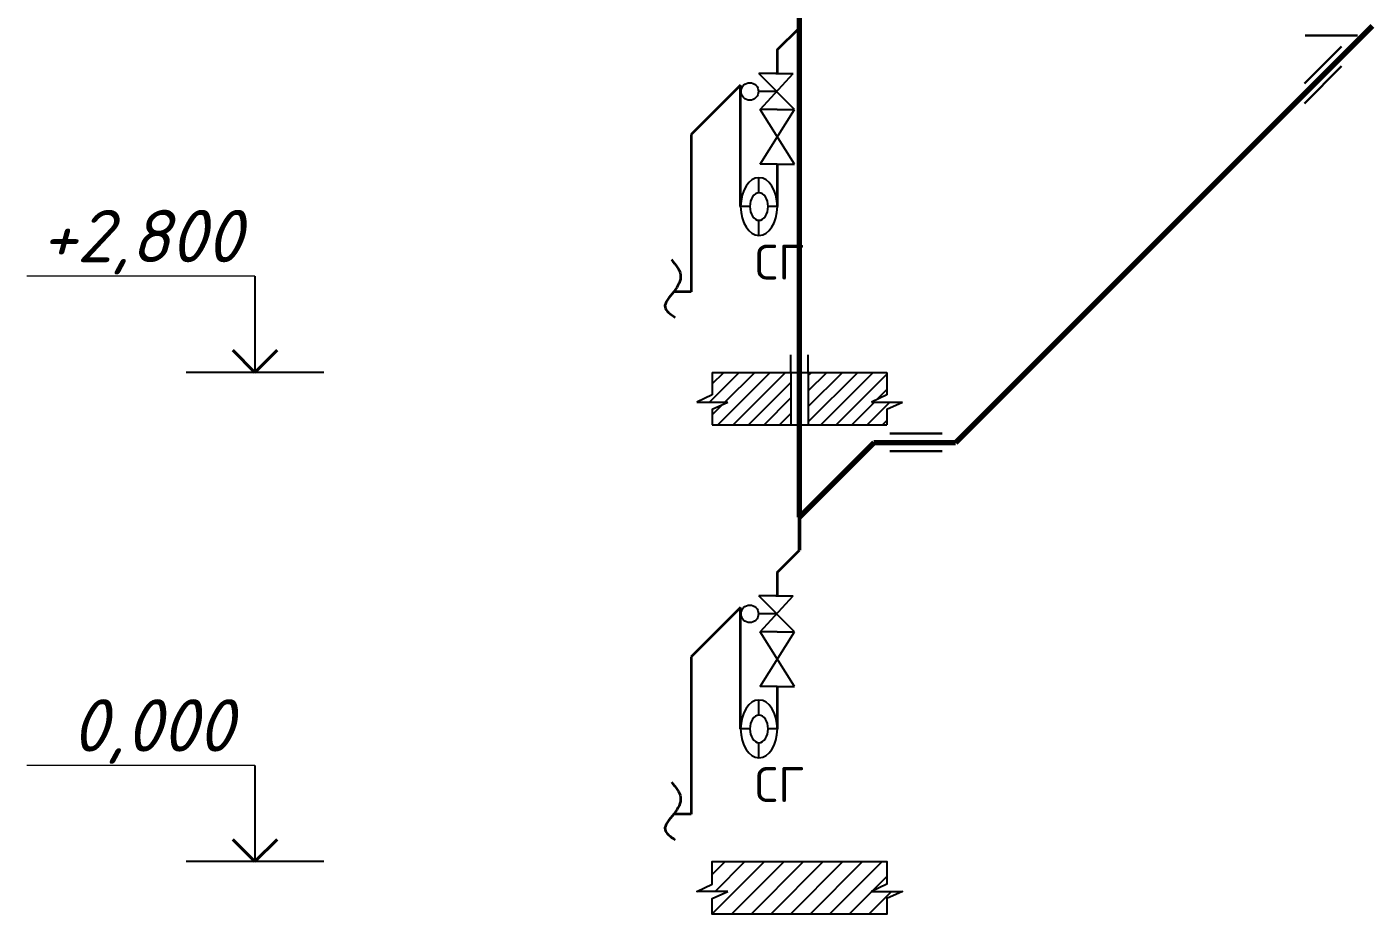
# Model space of a CAD drawing. Header units: millimetres. Extents: x -710977 to 10671, y -929782 to 89628.
# Drawn here: x -242.8 to -165.8, y 3925.1 to 3975.9 of the extents above; entities that cross this region are included whole.
import ezdxf

# ---------------------------------------------------------------- set-up
doc = ezdxf.new("R2010")
doc.units = ezdxf.units.MM
doc.header["$LTSCALE"] = 0.4
doc.layers.add('аксонометрия', color=84, linetype='Continuous')
doc.layers.add('кварталыИнфо', color=7, linetype='Continuous')
doc.layers.add('Надписи', color=7, linetype='Continuous', lineweight=20)
doc.styles.add('Zhenka', font='isocpeur.ttf', dxfattribs={"height": 400})
doc.styles.add('текстовый', font='isocpeui.ttf', dxfattribs={"height": 5})

msp = doc.modelspace()

# ---------------------------------------------------------------- hatches: boundary and pattern name
at = {"layer": 'аксонометрия', "lineweight": 25}
h = msp.add_hatch(dxfattribs=at)
h.set_pattern_fill('ANSI31', scale=5, style=0)
h.set_pattern_definition([(45, (-704.2509, 3820.7108), (-0.44194174, 0.44194174), [])])
h.paths.add_polyline_path([(-199.107, 3953.089), (-199.107, 3956.089), (-203.607, 3956.089), (-203.607, 3954.797), (-204.494, 3954.389), (-202.721, 3954.389), (-203.607, 3953.981), (-203.607, 3953.089)])
h = msp.add_hatch(dxfattribs=at)
h.set_pattern_fill('ANSI31', scale=5, style=0)
h.set_pattern_definition([(45, (-704.2509, 3792.7108), (-0.44194174, 0.44194174), [])])
h.paths.add_polyline_path([(-198.107, 3953.089), (-193.607, 3953.089), (-193.607, 3953.981), (-192.721, 3954.389), (-194.494, 3954.389), (-193.607, 3954.797), (-193.607, 3956.089), (-198.107, 3956.089)])
at = {"layer": 'кварталыИнфо', "ltscale": 0.12}
h = msp.add_hatch(dxfattribs=at)
h.set_pattern_fill('ANSI31', color=256, scale=0.25)
h.set_pattern_definition([(45, (-820.9959, -301.2271), (-0.56126601, 0.56126601), [])])
h.paths.add_polyline_path([(-202.721, 3926.389), (-204.494, 3926.389), (-203.607, 3926.797), (-203.607, 3928.089), (-193.607, 3928.089), (-193.607, 3926.797), (-194.494, 3926.389), (-192.721, 3926.389), (-193.607, 3925.981), (-193.607, 3925.089), (-203.607, 3925.089), (-203.607, 3925.981)])

# ---------------------------------------------------------------- linework, layer by layer
at = {"color": 7, "lineweight": 35}
for p, q in [((-199.88, 3974.536), (-198.607, 3975.809)), ((-199.88, 3974.536), (-199.88, 3973.199)), ((-201.98, 3972.526), (-204.808, 3969.698)), ((-201.98, 3965.576), (-201.98, 3972.526)), ((-204.808, 3969.698), (-204.808, 3960.698)), ((-199.88, 3968.005), (-199.88, 3965.576)), ((-204.808, 3960.698), (-205.808, 3960.698)), ((-199.88, 3944.644), (-198.607, 3945.917)), ((-199.88, 3944.644), (-199.88, 3943.307)), ((-201.98, 3942.634), (-204.808, 3939.806)), ((-201.98, 3935.684), (-201.98, 3942.634)), ((-204.808, 3939.806), (-204.808, 3930.806)), ((-199.88, 3938.113), (-199.88, 3935.684)), ((-204.808, 3930.806), (-205.808, 3930.806))]:
    msp.add_line(p, q, dxfattribs=at)
at = {"lineweight": 30}
for p, q in [((-166.672, 3975.358), (-169.672, 3975.358)), ((-167.582, 3974.735), (-169.703, 3972.614)), ((-167.582, 3973.601), (-169.703, 3971.479)), ((-190.436, 3952.586), (-193.436, 3952.586)), ((-193.436, 3951.586), (-190.436, 3951.586))]:
    msp.add_line(p, q, dxfattribs=at)
at = {"color": 7, "lineweight": 20}
for p, q in [((-229.784, 3961.593), (-242.837, 3961.593)), ((-229.784, 3933.593), (-242.837, 3933.593))]:
    msp.add_line(p, q, dxfattribs=at)
at = {"color": 7, "lineweight": 25}
for p, q in [((-229.784, 3961.593), (-229.784, 3956.089)), ((-225.84, 3956.089), (-233.728, 3956.089)), ((-229.784, 3933.593), (-229.784, 3928.089)), ((-225.84, 3928.089), (-233.728, 3928.089))]:
    msp.add_line(p, q, dxfattribs=at)
at = {"color": 7, "lineweight": 50}
msp.add_line((-198.607, 3945.917), (-198.607, 3947.809), dxfattribs=at)
at = {"color": 7, "lineweight": 35}
for points in [[(-205.947, 3962.539), (-205.421, 3961.664), (-205.808, 3960.698), (-206.308, 3959.813), (-205.73, 3959.235)], [(-205.947, 3932.646), (-205.421, 3931.771), (-205.808, 3930.806), (-206.308, 3929.921), (-205.73, 3929.343)]]:
    msp.add_spline(points, degree=3, dxfattribs=at)
at = {"layer": 'аксонометрия', "color": 7, "lineweight": 70}
msp.add_line((-198.607, 3947.809), (-198.607, 4171.809), dxfattribs=at)
at = {"layer": 'аксонометрия', "color": 7, "lineweight": 25}
for p, q in [((-199.958, 3973.199), (-200.941, 3973.199)), ((-198.897, 3971.127), (-200.941, 3973.199)), ((-200.863, 3971.127), (-198.975, 3973.199)), ((-199.958, 3973.199), (-198.975, 3973.199)), ((-199.919, 3972.163), (-200.958, 3972.163)), ((-199.88, 3971.127), (-200.863, 3971.127)), ((-198.897, 3968.005), (-200.863, 3971.127)), ((-200.863, 3968.005), (-198.897, 3971.127)), ((-199.88, 3971.127), (-198.897, 3971.127)), ((-199.88, 3968.005), (-200.863, 3968.005)), ((-199.88, 3968.005), (-198.897, 3968.005)), ((-200.93, 3966.362), (-200.93, 3967.229)), ((-201.451, 3965.576), (-201.98, 3965.576)), ((-199.88, 3965.576), (-200.409, 3965.576)), ((-200.93, 3963.924), (-200.93, 3964.791)), ((-199.107, 3956.089), (-199.107, 3957.089)), ((-198.107, 3956.089), (-198.107, 3957.089)), ((-203.607, 3956.089), (-193.607, 3956.089)), ((-203.607, 3956.089), (-203.607, 3954.797)), ((-199.107, 3956.089), (-199.107, 3953.089)), ((-198.107, 3956.089), (-198.107, 3953.089)), ((-193.607, 3956.089), (-193.607, 3954.797)), ((-203.607, 3954.797), (-204.494, 3954.389)), ((-204.494, 3954.389), (-202.721, 3954.389)), ((-203.607, 3953.981), (-202.721, 3954.389)), ((-193.607, 3954.797), (-194.494, 3954.389)), ((-194.494, 3954.389), (-192.721, 3954.389)), ((-193.607, 3953.981), (-192.721, 3954.389)), ((-203.607, 3953.981), (-203.607, 3953.089)), ((-193.607, 3953.981), (-193.607, 3953.089)), ((-203.607, 3953.089), (-193.607, 3953.089)), ((-199.958, 3943.307), (-200.941, 3943.307)), ((-198.897, 3941.235), (-200.941, 3943.307)), ((-200.863, 3941.235), (-198.975, 3943.307)), ((-199.958, 3943.307), (-198.975, 3943.307)), ((-199.919, 3942.271), (-200.958, 3942.271)), ((-199.88, 3941.235), (-200.863, 3941.235)), ((-198.897, 3938.113), (-200.863, 3941.235)), ((-200.863, 3938.113), (-198.897, 3941.235)), ((-199.88, 3941.235), (-198.897, 3941.235)), ((-199.88, 3938.113), (-200.863, 3938.113)), ((-199.88, 3938.113), (-198.897, 3938.113)), ((-200.93, 3936.47), (-200.93, 3937.337)), ((-201.451, 3935.684), (-201.98, 3935.684)), ((-199.88, 3935.684), (-200.409, 3935.684)), ((-200.93, 3934.031), (-200.93, 3934.898))]:
    msp.add_line(p, q, dxfattribs=at)
msp.add_lwpolyline([(-202.721, 3926.389), (-204.494, 3926.389), (-203.607, 3926.797), (-203.607, 3928.089), (-193.607, 3928.089), (-193.607, 3926.797), (-194.494, 3926.389), (-192.721, 3926.389), (-193.607, 3925.981), (-193.607, 3925.089), (-203.607, 3925.089), (-203.607, 3925.981)], close=True, dxfattribs=at)
for centre in [(-201.458, 3972.163), (-201.458, 3942.271)]:
    msp.add_circle(centre, 0.5, dxfattribs=at)
at = {"layer": 'аксонометрия', "color": 7, "lineweight": 25, "extrusion": (0, 0, -1)}
for centre, major_axis, ratio in [((-200.93, 3965.576), (0, -1.653), 0.635344), ((-200.93, 3965.576), (0, -0.786), 0.663446), ((-200.93, 3935.684), (0, -1.653), 0.635344), ((-200.93, 3935.684), (0, -0.786), 0.663446)]:
    msp.add_ellipse(centre, major_axis=major_axis, ratio=ratio, dxfattribs=at)
at = {"layer": 'Надписи', "color": 7, "linetype": 'ByBlock', "lineweight": 70, "ltscale": 0.2}
for p, q in [((-165.834, 3975.902), (-189.685, 3952.052)), ((-194.365, 3952.052), (-198.607, 3947.809)), ((-189.685, 3952.052), (-194.365, 3952.052))]:
    msp.add_line(p, q, dxfattribs=at)
at = {"layer": 'Надписи', "color": 7, "linetype": 'ByBlock', "lineweight": 40, "ltscale": 0.2}
for p, q in [((-229.784, 3956.089), (-231.057, 3957.362)), ((-229.784, 3956.089), (-228.511, 3957.362)), ((-229.784, 3928.089), (-231.057, 3929.362)), ((-229.784, 3928.089), (-228.511, 3929.362))]:
    msp.add_line(p, q, dxfattribs=at)

# ---------------------------------------------------------------- texts
at = {"color": 7, "lineweight": 20, "char_height": 3, "width": 14.94504, "attachment_point": 3, "style": 'текстовый'}
for s, insert in [('{\\fISOCPEUR|b0|i1|c0|p34;+2,800}', (-230.537, 3965.388)), ('{\\fISOCPEUR|b0|i1|c204|p34;0\\fISOCPEUR|b0|i1|c0|p34;,\\fISOCPEUR|b0|i1|c204|p34;0\\fISOCPEUR|b0|i1|c0|p34;00}', (-231.029, 3937.388))]:
    msp.add_mtext(s, dxfattribs=dict(at, insert=insert))
at = {"layer": 'аксонометрия', "color": 7, "lineweight": 50, "char_height": 2, "width": 3.04928, "attachment_point": 1, "style": 'Zhenka'}
for insert in [(-201.168, 3963.396), (-201.168, 3933.503)]:
    msp.add_mtext('СГ', dxfattribs=dict(at, insert=insert))

doc.saveas('drawing.dxf')
